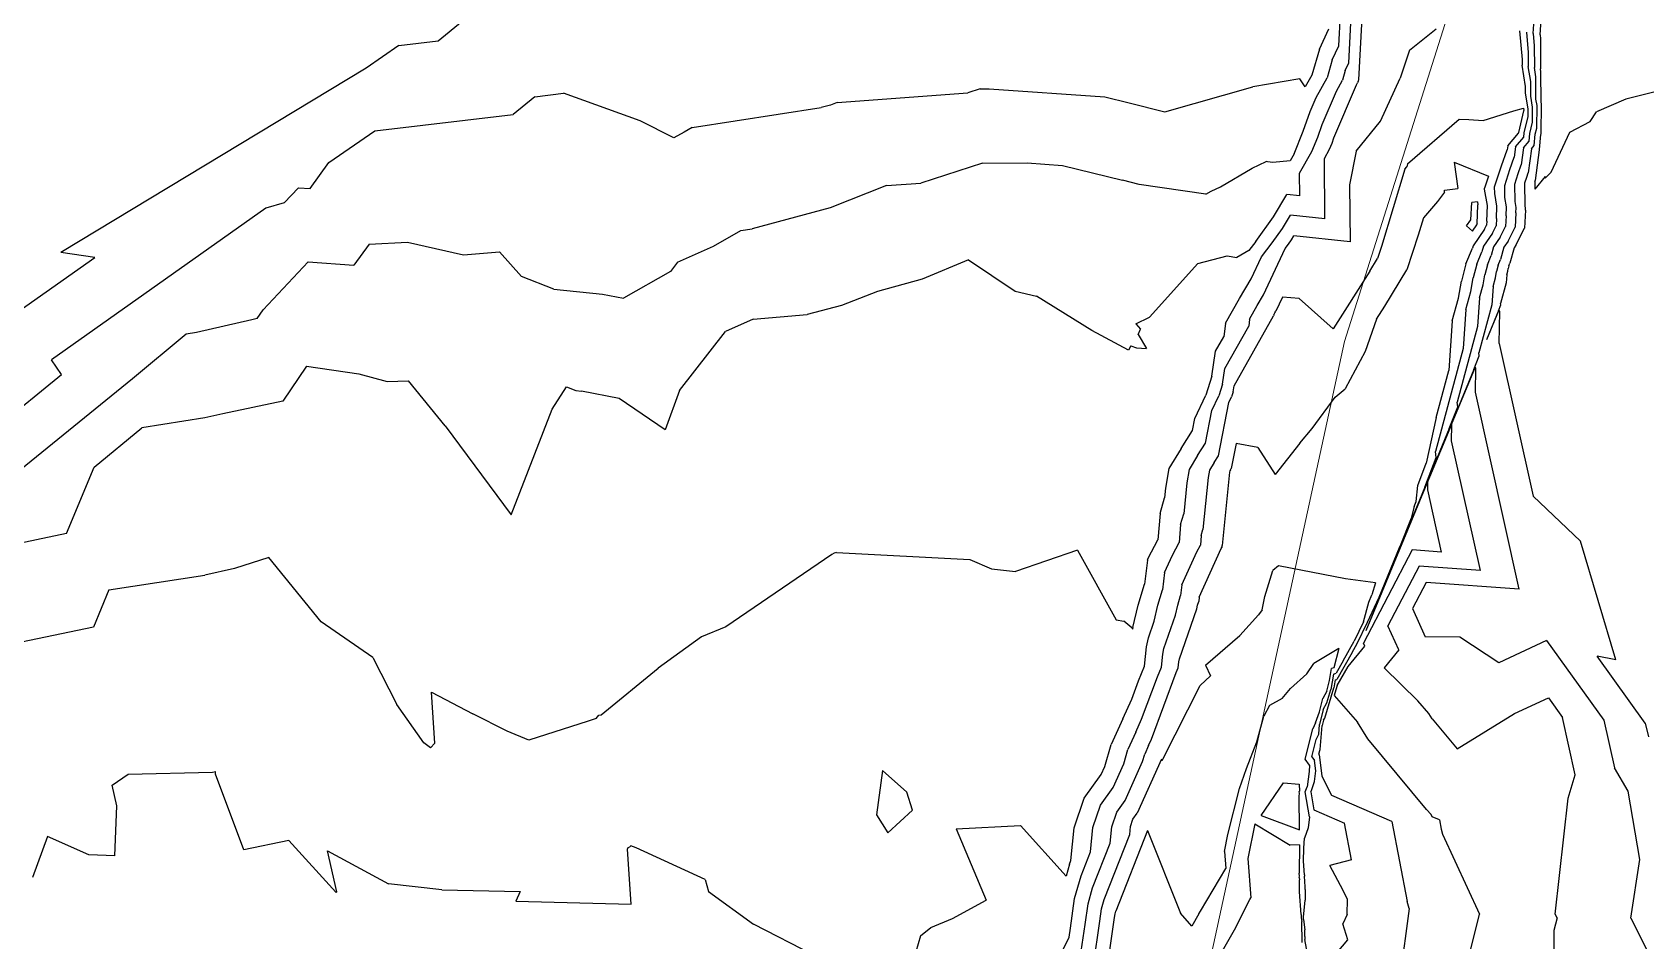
# Model space of a CAD drawing. Header units: metres. Extents: x -1120501 to 1198934, y -4928884 to 66998.
# Drawn here: x -1260.2 to -1042.2, y 238.2 to 361.1 of the extents above; entities that cross this region are included whole.
import ezdxf

# ---------------------------------------------------------------- set-up
doc = ezdxf.new("R2010")
doc.units = ezdxf.units.M
doc.layers.add('CL', color=5, linetype='Continuous')
doc.layers.add('SURF2CONTOURS', color=7, linetype='Continuous', lineweight=0)

msp = doc.modelspace()

# ---------------------------------------------------------------- linework, layer by layer
at = {"color": 7, "lineweight": 0}
msp.add_circle((-684.64, 190.5), 66807.04, dxfattribs=at)
at = {"layer": 'CL', "linetype": 'Continuous', "lineweight": 0}
msp.add_lwpolyline([(-1067.58, 367.8), (-1082.93, 319.26), (-1104.11, 221.68), (-1108.39, 149.1), (-1119.85, 75.24), (-1093.53, -4.65), (-914.22, -147.32), (-825.87, -265.54), (-744.42, -314.86), (-442.72, -367.63), (-277.08, -412.37), (-43.5, -540.29), (86.31, -636.55), (247.28, -699.7), (413.51, -706.37), (555.05, -769.61), (597.29, -868.97), (635.37, -929.41), (778.63, -1023.65), (803.38, -1108.38), (824.32, -1155.97), (872.87, -1163.59)], dxfattribs=at)
at = {"layer": 'SURF2CONTOURS', "color": 4, "linetype": 'Continuous', "lineweight": -3}
for p, q in [((-1205.37, 359.89, 267), (-1199.38, 364.82, 267)), ((-1080.98, 354.64, 265), (-1080.46, 364.68, 265)), ((-1056.49, 360.7, 266), (-1056.27, 364.1, 266)), ((-1083.68, 359.25, 266), (-1083.46, 363.48, 266)), ((-1210.68, 359.27, 267), (-1205.37, 359.89, 267)), ((-1058.33, 361.07, 265), (-1058.11, 358.31, 265)), ((-1056.49, 360.7, 266), (-1056.45, 360.18, 266)), ((-1056.45, 360.18, 266), (-1056.43, 356.12, 266)), ((-1210.68, 359.27, 267), (-1215.12, 356.19, 267)), ((-1084.56, 357.34, 266), (-1083.68, 359.25, 266)), ((-1058.11, 358.31, 265), (-1058.1, 356.44, 265)), ((-1215.12, 356.19, 267), (-1256.37, 331.29, 267)), ((-1084.56, 357.34, 266), (-1085.27, 354.92, 266)), ((-1057.75, 354.39, 265), (-1058.1, 356.44, 265)), ((-1056.37, 355.73, 266), (-1056.43, 356.12, 266)), ((-1056.34, 351.6, 266), (-1056.37, 355.73, 266)), ((-1086.74, 352.26, 266), (-1085.27, 354.92, 266)), ((-1084.34, 346.8, 265), (-1081.28, 353.96, 265)), ((-1081.28, 353.96, 265), (-1081.14, 354.22, 265)), ((-1081.07, 354.45, 265), (-1081.14, 354.22, 265)), ((-1081.07, 354.45, 265), (-1080.98, 354.64, 265)), ((-1057.74, 352.43, 265), (-1057.75, 354.39, 265)), ((-1087.55, 350.36, 266), (-1086.74, 352.26, 266)), ((-1057.5, 350.94, 265), (-1057.74, 352.43, 265)), ((-1056.36, 347.32, 266), (-1056.31, 351.39, 266)), ((-1056.31, 351.39, 266), (-1056.34, 351.6, 266)), ((-1044.91, 352.04, 266), (-1048.88, 350.32, 266)), ((-1040.2, 353.18, 266), (-1044.91, 352.04, 266)), ((-1088.48, 347.68, 266), (-1087.55, 350.36, 266)), ((-1074.39, 343.28, 264), (-1067.43, 349.3, 264)), ((-1067.43, 349.3, 264), (-1066.1, 349.28, 264)), ((-1066.1, 349.28, 264), (-1064.19, 349.12, 264)), ((-1064.19, 349.12, 264), (-1060.03, 350.43, 264)), ((-1060.03, 350.43, 264), (-1058.75, 350.82, 264)), ((-1059.38, 347.53, 264), (-1058.69, 350.46, 264)), ((-1058.75, 350.82, 264), (-1058.69, 350.49, 264)), ((-1058.69, 350.46, 264), (-1058.69, 350.49, 264)), ((-1057.88, 347.37, 265), (-1057.53, 348.89, 265)), ((-1057.53, 348.89, 265), (-1057.5, 350.94, 265)), ((-1052.45, 347.55, 266), (-1049.73, 349.02, 266)), ((-1049.73, 349.02, 266), (-1048.88, 350.32, 266)), ((-1089.72, 344.61, 266), (-1088.48, 347.68, 266)), ((-1084.59, 346.07, 265), (-1084.34, 346.8, 265)), ((-1060.86, 345.73, 264), (-1059.39, 347.42, 264)), ((-1059.39, 347.42, 264), (-1059.38, 347.53, 264)), ((-1057.97, 346.32, 265), (-1057.88, 347.37, 265)), ((-1056.56, 345.22, 266), (-1056.39, 347.22, 266)), ((-1056.39, 347.22, 266), (-1056.36, 347.32, 266)), ((-1054.99, 342.14, 266), (-1052.45, 347.55, 266)), ((-1089.72, 344.61, 266), (-1090.25, 343.69, 266)), ((-1085.64, 344.01, 265), (-1084.93, 345.24, 265)), ((-1084.93, 345.24, 265), (-1084.59, 346.07, 265)), ((-1061.69, 343, 264), (-1060.93, 345.19, 264)), ((-1060.86, 345.73, 264), (-1060.93, 345.19, 264)), ((-1058.73, 345.45, 265), (-1059.04, 343.12, 265)), ((-1058.73, 345.45, 265), (-1057.97, 346.32, 265)), ((-1056.6, 345.18, 266), (-1057.14, 341.04, 266)), ((-1056.6, 345.18, 266), (-1056.56, 345.22, 266)), ((-1131.84, 343.36, 266), (-1140.14, 340.67, 266)), ((-1131.84, 343.36, 266), (-1125.79, 343.4, 266)), ((-1125.79, 343.4, 266), (-1121.03, 343.07, 266)), ((-1121.03, 343.07, 266), (-1112.9, 341.07, 266)), ((-1099.69, 340.15, 266), (-1095.41, 342.7, 266)), ((-1095.41, 342.7, 266), (-1093.5, 343.57, 266)), ((-1093.3, 343.56, 266), (-1093.5, 343.57, 266)), ((-1092.6, 343.45, 266), (-1093.3, 343.56, 266)), ((-1090.25, 343.69, 266), (-1092.6, 343.45, 266)), ((-1085.56, 335.85, 265), (-1085.64, 344.01, 265)), ((-1074.76, 342.57, 264), (-1077.93, 332.1, 264)), ((-1074.76, 342.57, 264), (-1074.48, 342.89, 264)), ((-1074.39, 343.28, 264), (-1074.48, 342.89, 264)), ((-1062.63, 340.16, 264), (-1061.69, 343, 264)), ((-1059.43, 341.98, 265), (-1059.04, 343.12, 265)), ((-1144.81, 340.33, 266), (-1152.43, 337.34, 266)), ((-1144.81, 340.33, 266), (-1140.14, 340.67, 266)), ((-1110.68, 340.5, 266), (-1112.9, 341.07, 266)), ((-1101.63, 339.17, 266), (-1110.68, 340.5, 266)), ((-1100.95, 339.56, 266), (-1099.69, 340.15, 266)), ((-1062.61, 339.28, 264), (-1062.63, 340.16, 264)), ((-1059.91, 340.52, 265), (-1059.43, 341.98, 265)), ((-1059.87, 338.17, 265), (-1059.91, 340.52, 265)), ((-1057.2, 340.88, 266), (-1057.17, 340.97, 266)), ((-1057.2, 340.88, 266), (-1057.18, 339.84, 266)), ((-1055.81, 341.54, 266), (-1057.18, 339.84, 266)), ((-1057.17, 340.97, 266), (-1057.14, 341.04, 266)), ((-1055.82, 341.35, 266), (-1054.99, 342.14, 266)), ((-1055.81, 341.54, 266), (-1055.82, 341.35, 266)), ((-1101.63, 339.17, 266), (-1100.95, 339.56, 266)), ((-1065.83, 335.72, 263), (-1065.72, 338.03, 263)), ((-1064.96, 338.12, 263), (-1065.72, 338.03, 263)), ((-1064.96, 338.12, 263), (-1064.9, 337.74, 263)), ((-1062.32, 337.56, 264), (-1062.61, 339.28, 264)), ((-1059.74, 337.39, 265), (-1059.87, 338.17, 265)), ((-1152.43, 337.34, 266), (-1162.96, 334.49, 266)), ((-1091.28, 334.55, 265), (-1090.23, 336.35, 265)), ((-1085.56, 335.85, 265), (-1090.23, 336.35, 265)), ((-1065.01, 335.16, 263), (-1064.9, 337.74, 263)), ((-1062.39, 335.89, 264), (-1062.44, 334.88, 264)), ((-1062.39, 335.89, 264), (-1062.32, 337.56, 264)), ((-1059.77, 336.63, 265), (-1059.87, 334.69, 265)), ((-1059.77, 336.63, 265), (-1059.74, 337.39, 265)), ((-1168.18, 332.16, 266), (-1164.48, 334.26, 266)), ((-1164.48, 334.26, 266), (-1162.96, 334.49, 266)), ((-1092.71, 332.58, 265), (-1091.28, 334.55, 265)), ((-1066.42, 334.91, 263), (-1065.83, 335.72, 263)), ((-1065.62, 334.18, 263), (-1066.42, 334.91, 263)), ((-1065.62, 334.18, 263), (-1065.05, 335.01, 263)), ((-1065.05, 335.01, 263), (-1065.02, 335.08, 263)), ((-1065.01, 335.16, 263), (-1065.02, 335.08, 263)), ((-1062.93, 333.91, 264), (-1064.15, 332.12, 264)), ((-1062.93, 333.91, 264), (-1062.44, 334.88, 264)), ((-1060.81, 332.81, 265), (-1059.87, 334.69, 265)), ((-1214.72, 332.42, 266), (-1216.78, 329.56, 266)), ((-1214.72, 332.42, 266), (-1209.53, 332.69, 266)), ((-1209.53, 332.69, 266), (-1201.96, 330.99, 266)), ((-1201.96, 330.99, 266), (-1197.09, 331.38, 266)), ((-1194.14, 328.06, 266), (-1197.09, 331.38, 266)), ((-1173.04, 329.97, 266), (-1168.18, 332.16, 266)), ((-1094.15, 330.69, 265), (-1092.71, 332.58, 265)), ((-1077.93, 332.1, 264), (-1078.45, 330.46, 264)), ((-1064.15, 332.12, 264), (-1064.36, 331.38, 264)), ((-1061.37, 331.99, 265), (-1061.83, 330.36, 265)), ((-1060.81, 332.81, 265), (-1061.37, 331.99, 265)), ((-1281.66, 309.46, 267), (-1251.79, 330.63, 267)), ((-1251.79, 330.63, 267), (-1256.37, 331.29, 267)), ((-1229.03, 323.53, 266), (-1222.94, 330.02, 266)), ((-1222.94, 330.02, 266), (-1216.78, 329.56, 266)), ((-1173.04, 329.97, 266), (-1174.01, 328.73, 266)), ((-1095.52, 327.74, 265), (-1094.15, 330.69, 265)), ((-1079.49, 328.77, 264), (-1078.45, 330.46, 264)), ((-1065.05, 329.69, 264), (-1065.54, 327.85, 264)), ((-1065.05, 329.69, 264), (-1064.36, 331.38, 264)), ((-1062.15, 329.56, 265), (-1062.38, 328.7, 265)), ((-1062.15, 329.56, 265), (-1061.83, 330.36, 265)), ((-1189.75, 326.32, 266), (-1194.14, 328.06, 266)), ((-1174.01, 328.73, 266), (-1180.34, 325.1, 266)), ((-1097.12, 325.08, 265), (-1095.52, 327.74, 265)), ((-1079.49, 328.77, 264), (-1084.46, 320.97, 264)), ((-1065.84, 326.02, 264), (-1065.54, 327.85, 264)), ((-1062.84, 326.71, 265), (-1062.52, 327.84, 265)), ((-1062.52, 327.84, 265), (-1062.38, 328.7, 265)), ((-1189.75, 326.32, 266), (-1183.16, 325.66, 266)), ((-1183.16, 325.66, 266), (-1180.34, 325.1, 266)), ((-1098.98, 321.72, 265), (-1097.12, 325.08, 265)), ((-1091.31, 325.25, 264), (-1092.19, 323.37, 264)), ((-1089.02, 325.08, 264), (-1091.31, 325.25, 264)), ((-1089.02, 325.08, 264), (-1084.46, 320.97, 264)), ((-1066.52, 323.6, 264), (-1065.84, 326.02, 264)), ((-1062.84, 326.71, 265), (-1063.01, 324.23, 265)), ((-1229.82, 322.35, 266), (-1229.03, 323.53, 266)), ((-1097.84, 313.28, 264), (-1092.49, 322.72, 264)), ((-1092.47, 322.87, 264), (-1092.49, 322.72, 264)), ((-1092.47, 322.87, 264), (-1092.32, 323.15, 264)), ((-1092.32, 323.15, 264), (-1092.19, 323.37, 264)), ((-1066.52, 323.6, 264), (-1066.89, 318.31, 264)), ((-1063.01, 324.23, 265), (-1064.75, 317.7, 265)), ((-1230.54, 322.2, 266), (-1238.03, 320.45, 266)), ((-1229.82, 322.35, 266), (-1230.54, 322.2, 266)), ((-1098.98, 321.72, 265), (-1099.21, 319.9, 265)), ((-1239.42, 320.24, 266), (-1246.68, 314.2, 266)), ((-1238.03, 320.45, 266), (-1239.42, 320.24, 266)), ((-1100.33, 317.93, 265), (-1099.21, 319.9, 265)), ((-1066.89, 318.31, 264), (-1070.61, 304.36, 264)), ((-1100.83, 314.56, 265), (-1100.33, 317.93, 265)), ((-1065.44, 315.45, 265), (-1064.71, 317.32, 265)), ((-1064.71, 317.32, 265), (-1064.75, 317.7, 265)), ((-1246.68, 314.2, 266), (-1261.82, 301.88, 266)), ((-1100.83, 314.56, 265), (-1101.65, 311.99, 265)), ((-1065.26, 315.79, 265), (-1069.17, 306.35, 265)), ((-1065.44, 315.45, 265), (-1069.17, 306.35, 265)), ((-1065.17, 315.63, 265), (-1065.26, 315.79, 265)), ((-1065.23, 312.4, 265), (-1065.17, 315.63, 265)), ((-1103.12, 308.84, 265), (-1101.65, 311.99, 265)), ((-1098.54, 311.01, 264), (-1098.17, 311.79, 264)), ((-1097.97, 312.44, 264), (-1098.17, 311.79, 264)), ((-1097.97, 312.44, 264), (-1097.84, 313.28, 264)), ((-1059.32, 285.76, 265), (-1065.23, 312.4, 265)), ((-1099.96, 303.79, 264), (-1098.54, 311.01, 264)), ((-1103.44, 307.23, 265), (-1103.12, 308.84, 265)), ((-1104.98, 304.78, 265), (-1103.44, 307.23, 265)), ((-1104.98, 304.78, 265), (-1106.63, 302.06, 265)), ((-1100.54, 302.87, 264), (-1099.96, 303.79, 264)), ((-1072.08, 299.56, 264), (-1070.51, 303.56, 264)), ((-1070.51, 303.56, 264), (-1070.61, 304.36, 264)), ((-1106.63, 302.06, 265), (-1107.1, 299.42, 265)), ((-1101.33, 300.86, 264), (-1102.05, 293.83, 264)), ((-1101.16, 301.85, 264), (-1101.33, 300.86, 264)), ((-1100.54, 302.87, 264), (-1101.16, 301.85, 264)), ((-1107.1, 299.42, 265), (-1107.24, 298.11, 265)), ((-1071.68, 300.29, 264), (-1080.05, 280.12, 264)), ((-1072.08, 299.56, 264), (-1080.05, 280.12, 264)), ((-1071.65, 300.24, 264), (-1071.68, 300.29, 264)), ((-1071.67, 299.21, 264), (-1071.65, 300.24, 264)), ((-1069.8, 290.78, 264), (-1071.67, 299.21, 264)), ((-1107.84, 295.98, 265), (-1107.24, 298.11, 265)), ((-1107.84, 295.98, 265), (-1108.15, 292.43, 265)), ((-1109.43, 289.95, 265), (-1108.15, 292.43, 265)), ((-1102.27, 293.04, 264), (-1102.38, 291.73, 264)), ((-1102.27, 293.04, 264), (-1102.05, 293.83, 264)), ((-1228.27, 290.04, 265), (-1232.88, 288.56, 265)), ((-1221.19, 281.36, 265), (-1228.27, 290.04, 265)), ((-1152.18, 290.46, 265), (-1166.5, 280.68, 265)), ((-1151.87, 290.63, 265), (-1152.18, 290.46, 265)), ((-1151.58, 290.74, 265), (-1151.87, 290.63, 265)), ((-1151.58, 290.74, 265), (-1133.53, 289.77, 265)), ((-1118.98, 291.05, 265), (-1127.36, 288.17, 265)), ((-1118.98, 291.05, 265), (-1113.77, 281.6, 265)), ((-1104.88, 286.34, 264), (-1102.86, 290.82, 264)), ((-1102.86, 290.82, 264), (-1102.38, 291.73, 264)), ((-1073.78, 291.07, 264), (-1080.37, 278.48, 264)), ((-1069.8, 290.78, 264), (-1073.78, 291.07, 264)), ((-1232.88, 288.56, 265), (-1236.89, 287.68, 265)), ((-1133.53, 289.77, 265), (-1130.62, 288.51, 265)), ((-1130.62, 288.51, 265), (-1127.36, 288.17, 265)), ((-1109.55, 289.69, 265), (-1109.94, 286.44, 265)), ((-1109.55, 289.69, 265), (-1109.43, 289.95, 265)), ((-1093.66, 284.78, 263), (-1092.62, 288.28, 263)), ((-1091.82, 288.91, 263), (-1092.62, 288.28, 263)), ((-1082.8, 287.15, 263), (-1091.82, 288.91, 263)), ((-1249.88, 285.67, 265), (-1251.97, 280.62, 265)), ((-1249.88, 285.67, 265), (-1236.89, 287.68, 265)), ((-1110.8, 283.59, 265), (-1109.94, 286.44, 265)), ((-1104.88, 286.34, 264), (-1105.06, 284.89, 264)), ((-1078.74, 286.61, 263), (-1082.8, 287.15, 263)), ((-1078.74, 286.61, 263), (-1079.23, 285.01, 263)), ((-1071.88, 286.66, 265), (-1073.73, 283.15, 265)), ((-1059.32, 285.76, 265), (-1071.88, 286.66, 265)), ((-1111.51, 280.6, 265), (-1110.8, 283.59, 265)), ((-1105.76, 282.27, 264), (-1105.45, 283.61, 264)), ((-1105.45, 283.61, 264), (-1105.06, 284.89, 264)), ((-1094.05, 282.95, 263), (-1093.66, 284.78, 263)), ((-1080.35, 281.37, 263), (-1079.61, 284.02, 263)), ((-1079.61, 284.02, 263), (-1079.23, 285.01, 263)), ((-1214.21, 276.51, 265), (-1221.19, 281.36, 265)), ((-1113.77, 281.6, 265), (-1112.72, 281.42, 265)), ((-1111.63, 280.52, 265), (-1112.72, 281.42, 265)), ((-1107.31, 277.76, 264), (-1105.76, 282.27, 264)), ((-1094.52, 282.29, 263), (-1097.08, 279.49, 263)), ((-1094.05, 282.95, 263), (-1094.52, 282.29, 263)), ((-1080.35, 281.37, 263), (-1081.63, 278.75, 263)), ((-1073.73, 283.15, 265), (-1072.01, 279.33, 265)), ((-1251.97, 280.62, 265), (-1271.23, 276.64, 265)), ((-1169.8, 279.34, 265), (-1175.67, 275.08, 265)), ((-1166.5, 280.68, 265), (-1169.8, 279.34, 265)), ((-1111.63, 280.52, 265), (-1111.56, 280.37, 265)), ((-1111.52, 280.58, 265), (-1111.56, 280.37, 265)), ((-1111.52, 280.58, 265), (-1111.51, 280.6, 265)), ((-1101.69, 275.47, 263), (-1097.08, 279.49, 263)), ((-1067.32, 279.28, 265), (-1072.01, 279.33, 265)), ((-1062.06, 275.82, 265), (-1067.32, 279.28, 265)), ((-1107.65, 275.24, 264), (-1107.48, 276.96, 264)), ((-1107.48, 276.96, 264), (-1107.31, 277.76, 264)), ((-1083.08, 276.07, 263), (-1081.63, 278.75, 263)), ((-1082.43, 275.29, 264), (-1080.17, 278.05, 264)), ((-1080.17, 278.05, 264), (-1080.37, 278.48, 264)), ((-1055.61, 278.82, 265), (-1062.06, 275.82, 265)), ((-1055.61, 278.82, 265), (-1047.87, 268.04, 265)), ((-1214.21, 276.51, 265), (-1210.98, 270.15, 265)), ((-1183.36, 268.76, 265), (-1175.67, 275.08, 265)), ((-1108.19, 273.93, 264), (-1107.65, 275.24, 264)), ((-1101.69, 275.47, 263), (-1101.03, 274.04, 263)), ((-1083.08, 276.07, 263), (-1084.05, 274.4, 263)), ((-1083.89, 272.75, 264), (-1082.43, 275.29, 264)), ((-1110.33, 268.18, 264), (-1108.19, 273.93, 264)), ((-1107.47, 262.8, 263), (-1102.42, 272.72, 263)), ((-1102.42, 272.72, 263), (-1101.03, 274.04, 263)), ((-1084.4, 274.26, 263), (-1084.75, 272.22, 263)), ((-1084.4, 274.26, 263), (-1084.05, 274.4, 263)), ((-1083.93, 272.61, 264), (-1084.3, 271.4, 264)), ((-1083.91, 272.74, 264), (-1083.93, 272.61, 264)), ((-1083.91, 272.74, 264), (-1083.89, 272.75, 264)), ((-1205.84, 264.95, 265), (-1206.27, 271.82, 265)), ((-1206.27, 271.82, 265), (-1200.7, 268.9, 265)), ((-1085.81, 269.51, 263), (-1085.31, 270.38, 263)), ((-1085.31, 270.38, 263), (-1084.75, 272.22, 263)), ((-1084.3, 271.4, 264), (-1081.15, 267.8, 264)), ((-1207.33, 265, 265), (-1210.98, 270.15, 265)), ((-1196.08, 266.57, 265), (-1200.7, 268.9, 265)), ((-1184.05, 268.29, 265), (-1185.13, 267.91, 265)), ((-1184.05, 268.29, 265), (-1183.68, 268.72, 265)), ((-1183.68, 268.72, 265), (-1183.36, 268.76, 265)), ((-1111.11, 266.42, 264), (-1110.33, 268.18, 264)), ((-1085.81, 269.51, 263), (-1086.28, 267.47, 263)), ((-1193.13, 265.33, 265), (-1196.08, 266.57, 265)), ((-1185.13, 267.91, 265), (-1193.13, 265.33, 265)), ((-1111.11, 266.42, 264), (-1112.17, 264.1, 264)), ((-1086.73, 265.42, 263), (-1086.39, 266.16, 263)), ((-1086.39, 266.16, 263), (-1086.28, 267.47, 263)), ((-1079.74, 265.54, 264), (-1081.15, 267.8, 264)), ((-1047.87, 268.04, 265), (-1046.44, 261.6, 265)), ((-1206.4, 264.33, 265), (-1207.33, 265, 265)), ((-1206.4, 264.33, 265), (-1205.84, 264.95, 265)), ((-1112.75, 262.14, 264), (-1112.17, 264.1, 264)), ((-1087.31, 263.11, 263), (-1086.73, 265.42, 263)), ((-1071.84, 255.99, 264), (-1079.74, 265.54, 264)), ((-1114.18, 258.96, 264), (-1112.75, 262.14, 264)), ((-1107.66, 262.77, 263), (-1110.94, 255.46, 263)), ((-1107.66, 262.77, 263), (-1107.54, 262.61, 263)), ((-1107.54, 262.61, 263), (-1107.47, 262.8, 263)), ((-1087.31, 263.11, 263), (-1086.95, 262.6, 263)), ((-1086.78, 261.22, 263), (-1086.95, 262.6, 263)), ((-1094.17, 255.14, 262), (-1091.16, 259.57, 262)), ((-1091.16, 259.57, 262), (-1089.05, 259.39, 262)), ((-1087.38, 258.56, 263), (-1086.97, 259.76, 263)), ((-1086.97, 259.76, 263), (-1086.78, 261.22, 263)), ((-1044.59, 258.44, 265), (-1046.44, 261.6, 265)), ((-1115.9, 256.55, 264), (-1114.18, 258.96, 264)), ((-1089.05, 259.39, 262), (-1089, 258.45, 262)), ((-1089, 258.45, 262), (-1089.03, 258.39, 262)), ((-1088.98, 258.12, 262), (-1089.03, 258.39, 262)), ((-1089.02, 257.77, 262), (-1088.98, 258.12, 262)), ((-1088.99, 253.23, 262), (-1089.02, 257.77, 262)), ((-1087.47, 258.36, 263), (-1087.38, 258.56, 263)), ((-1087.47, 258.36, 263), (-1087.04, 255.91, 263)), ((-1043, 249.22, 265), (-1044.59, 258.44, 265)), ((-1116.91, 253.56, 264), (-1115.9, 256.55, 264)), ((-1111.5, 254.68, 263), (-1110.94, 255.46, 263)), ((-1094.17, 255.14, 262), (-1088.99, 253.23, 262)), ((-1087.04, 255.91, 263), (-1082.9, 254.11, 263)), ((-1071.21, 255.31, 264), (-1071.84, 255.99, 264)), ((-1071.06, 255, 264), (-1071.21, 255.31, 264)), ((-1117.24, 250.25, 264), (-1116.91, 253.56, 264)), ((-1111.94, 252.61, 263), (-1111.83, 253.69, 263)), ((-1111.83, 253.69, 263), (-1111.5, 254.68, 263)), ((-1095.05, 254.04, 262), (-1095.97, 249.33, 262)), ((-1095.05, 254.04, 262), (-1090.25, 251.13, 262)), ((-1081.95, 249.18, 263), (-1082.9, 254.11, 263)), ((-1070.1, 254.59, 264), (-1071.06, 255, 264)), ((-1070.1, 254.59, 264), (-1069.86, 253.31, 264)), ((-1069.86, 253.31, 264), (-1069.68, 252.62, 264)), ((-1115.38, 243.82, 263), (-1111.94, 252.61, 263)), ((-1088.98, 251.19, 262), (-1090.25, 251.13, 262)), ((-1088.98, 251.19, 262), (-1089.04, 247.37, 262)), ((-1069.68, 252.62, 264), (-1064.66, 241.84, 264)), ((-1118.52, 246.99, 264), (-1117.24, 250.25, 264)), ((-1095.97, 249.33, 262), (-1095.55, 244.05, 262)), ((-1081.95, 249.18, 263), (-1084.89, 248.38, 263)), ((-1044.22, 241.26, 265), (-1043, 249.22, 265)), ((-1119.38, 243.93, 264), (-1118.52, 246.99, 264)), ((-1089.01, 246.94, 262), (-1089.04, 247.37, 262)), ((-1089.02, 246.8, 262), (-1089.01, 246.94, 262)), ((-1089.02, 246.8, 262), (-1088.98, 246.48, 262)), ((-1088.98, 244.84, 262), (-1088.98, 246.48, 262)), ((-1083.44, 245.68, 263), (-1084.89, 248.38, 263)), ((-1088.78, 241.76, 262), (-1088.98, 244.84, 262)), ((-1082.49, 243.87, 263), (-1083.44, 245.68, 263)), ((-1119.95, 239.95, 264), (-1119.38, 243.93, 264)), ((-1115.97, 240.88, 263), (-1115.74, 242.55, 263)), ((-1115.74, 242.55, 263), (-1115.38, 243.82, 263)), ((-1097.78, 239.7, 262), (-1095.69, 243.81, 262)), ((-1095.69, 243.81, 262), (-1095.55, 244.05, 262)), ((-1082.56, 241.77, 263), (-1082.49, 243.87, 263)), ((-1120.13, 238.7, 264), (-1119.95, 239.95, 264)), ((-1116.84, 234.91, 263), (-1115.97, 240.88, 263)), ((-1088.78, 241.76, 262), (-1088.75, 241.31, 262)), ((-1088.75, 241.31, 262), (-1088.69, 240.84, 262)), ((-1088.64, 238.01, 262), (-1088.69, 240.84, 262)), ((-1082.56, 241.77, 263), (-1083.12, 240.5, 263)), ((-1082.47, 238.34, 263), (-1083.12, 240.5, 263)), ((-1066.02, 236.38, 264), (-1064.66, 241.84, 264)), ((-1044.22, 241.26, 265), (-1040.01, 232.89, 265)), ((-1121.69, 235.48, 264), (-1120.13, 238.7, 264)), ((-1101.91, 232.49, 262), (-1097.78, 239.7, 262)), ((-1086.74, 233.28, 263), (-1082.47, 238.34, 263))]:
    msp.add_line(p, q, dxfattribs=at)
at = {"layer": 'SURF2CONTOURS', "color": 2, "linetype": 'Continuous', "lineweight": -3}
for p, q in [((-1082.33, 356.94, 265.5), (-1081.96, 364.08, 265.5)), ((-1057.41, 360.88, 265.5), (-1057.25, 363.41, 265.5)), ((-1086.31, 358.78, 266.5), (-1085.03, 361.55, 266.5)), ((-1074.11, 358.63, 264.5), (-1070.53, 361.55, 264.5)), ((-1059.25, 361.25, 264.5), (-1058.93, 357.37, 264.5)), ((-1057.41, 360.88, 265.5), (-1057.28, 359.24, 265.5)), ((-1086.31, 358.78, 266.5), (-1087.34, 355.27, 266.5)), ((-1074.11, 358.63, 264.5), (-1075.38, 354.86, 264.5)), ((-1057.28, 359.24, 265.5), (-1057.26, 356.28, 265.5)), ((-1082.82, 355.89, 265.5), (-1083.2, 354.57, 265.5)), ((-1082.82, 355.89, 265.5), (-1082.33, 356.94, 265.5)), ((-1058.93, 357.37, 264.5), (-1058.93, 356.6, 264.5)), ((-1058.45, 353.72, 264.5), (-1058.93, 356.6, 264.5)), ((-1057.06, 355.06, 265.5), (-1057.26, 356.28, 265.5)), ((-1132.13, 353.41, 266.5), (-1133.8, 352.87, 266.5)), ((-1132.13, 353.41, 266.5), (-1130.91, 353.42, 266.5)), ((-1130.91, 353.42, 266.5), (-1115.3, 352.33, 266.5)), ((-1107.18, 350.29, 266.5), (-1095.3, 353.69, 266.5)), ((-1088.93, 354.75, 266.5), (-1095.3, 353.69, 266.5)), ((-1088.21, 353.69, 266.5), (-1088.93, 354.75, 266.5)), ((-1087.34, 355.27, 266.5), (-1088.21, 353.69, 266.5)), ((-1084.01, 353.11, 265.5), (-1083.2, 354.57, 265.5)), ((-1078.05, 349.05, 264.5), (-1075.38, 354.86, 264.5)), ((-1058.44, 352.84, 264.5), (-1058.45, 353.72, 264.5)), ((-1057.04, 352.01, 265.5), (-1057.06, 355.06, 265.5)), ((-1192.32, 352.35, 266.5), (-1195.23, 349.95, 266.5)), ((-1192.32, 352.35, 266.5), (-1188.45, 352.84, 266.5)), ((-1178.09, 349.1, 266.5), (-1188.45, 352.84, 266.5)), ((-1152.38, 351.21, 266.5), (-1153.65, 350.87, 266.5)), ((-1151.45, 351.57, 266.5), (-1152.38, 351.21, 266.5)), ((-1151.45, 351.57, 266.5), (-1133.8, 352.87, 266.5)), ((-1115.3, 352.33, 266.5), (-1112, 351.52, 266.5)), ((-1112, 351.52, 266.5), (-1107.18, 350.29, 266.5)), ((-1085.94, 348.58, 265.5), (-1084.01, 353.11, 265.5)), ((-1058.1, 350.71, 264.5), (-1058.44, 352.84, 264.5)), ((-1056.9, 351.16, 265.5), (-1057.04, 352.01, 265.5)), ((-1056.94, 348.11, 265.5), (-1056.9, 351.16, 265.5)), ((-1213.94, 347.75, 266.5), (-1195.23, 349.95, 266.5)), ((-1173.53, 346.8, 266.5), (-1178.09, 349.1, 266.5)), ((-1171.04, 348.2, 266.5), (-1153.65, 350.87, 266.5)), ((-1081.33, 344.97, 264.5), (-1078.05, 349.05, 264.5)), ((-1058.63, 347.45, 264.5), (-1058.11, 349.68, 264.5)), ((-1058.11, 349.68, 264.5), (-1058.1, 350.71, 264.5)), ((-1220.16, 343.44, 266.5), (-1213.94, 347.75, 266.5)), ((-1172.14, 347.57, 266.5), (-1173.53, 346.8, 266.5)), ((-1171.04, 348.2, 266.5), (-1172.14, 347.57, 266.5)), ((-1087.33, 344.93, 265.5), (-1086.53, 346.87, 265.5)), ((-1086.53, 346.87, 265.5), (-1085.94, 348.58, 265.5)), ((-1059.79, 345.59, 264.5), (-1058.68, 346.87, 264.5)), ((-1058.68, 346.87, 264.5), (-1058.63, 347.45, 264.5)), ((-1057.27, 345.77, 265.5), (-1057.13, 347.3, 265.5)), ((-1057.13, 347.3, 265.5), (-1056.94, 348.11, 265.5)), ((-1088.99, 342.03, 265.5), (-1087.33, 344.93, 265.5)), ((-1081.33, 344.97, 264.5), (-1082.23, 340.42, 264.5)), ((-1059.79, 345.59, 264.5), (-1059.98, 344.16, 264.5)), ((-1057.66, 345.31, 265.5), (-1058.09, 342.08, 265.5)), ((-1057.66, 345.31, 265.5), (-1057.27, 345.77, 265.5)), ((-1222.69, 339.92, 266.5), (-1220.16, 343.44, 266.5)), ((-1068.11, 343.51, 263.5), (-1067.61, 339.92, 263.5)), ((-1068.11, 343.51, 263.5), (-1063.44, 341.62, 263.5)), ((-1061.27, 340.34, 264.5), (-1060.56, 342.49, 264.5)), ((-1060.56, 342.49, 264.5), (-1059.98, 344.16, 264.5)), ((-1088.96, 338.96, 265.5), (-1088.99, 342.03, 265.5)), ((-1082.23, 340.42, 264.5), (-1082.16, 332.74, 264.5)), ((-1063.44, 341.62, 263.5), (-1063.98, 339.97, 263.5)), ((-1061.24, 338.73, 264.5), (-1061.27, 340.34, 264.5)), ((-1058.56, 340.7, 265.5), (-1058.3, 341.48, 265.5)), ((-1058.5, 337.61, 265.5), (-1058.56, 340.7, 265.5)), ((-1058.3, 341.48, 265.5), (-1058.09, 342.08, 265.5)), ((-1226.18, 337.98, 266.5), (-1228.69, 337.3, 266.5)), ((-1224.25, 340.04, 266.5), (-1226.18, 337.98, 266.5)), ((-1224.25, 340.04, 266.5), (-1222.69, 339.92, 266.5)), ((-1092.49, 336.09, 265.5), (-1090.72, 339.15, 265.5)), ((-1088.96, 338.96, 265.5), (-1090.72, 339.15, 265.5)), ((-1070.36, 338.16, 263.5), (-1072.26, 335.99, 263.5)), ((-1069.41, 339.45, 263.5), (-1070.36, 338.16, 263.5)), ((-1069.41, 339.45, 263.5), (-1069.4, 339.71, 263.5)), ((-1069.4, 339.71, 263.5), (-1067.61, 339.92, 263.5)), ((-1063.98, 339.84, 263.5), (-1063.98, 339.97, 263.5)), ((-1063.61, 337.65, 263.5), (-1063.98, 339.84, 263.5)), ((-1061.03, 337.47, 264.5), (-1061.24, 338.73, 264.5)), ((-1228.69, 337.3, 266.5), (-1257.62, 316.78, 266.5)), ((-1094.91, 332.76, 265.5), (-1092.49, 336.09, 265.5)), ((-1072.26, 335.99, 263.5), (-1072.96, 333.65, 263.5)), ((-1063.7, 335.53, 263.5), (-1063.61, 337.65, 263.5)), ((-1061.08, 336.26, 264.5), (-1061.16, 334.78, 264.5)), ((-1061.08, 336.26, 264.5), (-1061.03, 337.47, 264.5)), ((-1058.46, 336.99, 265.5), (-1058.59, 334.59, 265.5)), ((-1058.45, 337.3, 265.5), (-1058.5, 337.61, 265.5)), ((-1058.46, 336.99, 265.5), (-1058.45, 337.3, 265.5)), ((-1072.96, 333.65, 263.5), (-1074.47, 328.92, 263.5)), ((-1063.99, 334.46, 263.5), (-1065.54, 332.18, 263.5)), ((-1063.99, 334.46, 263.5), (-1063.73, 334.98, 263.5)), ((-1063.7, 335.53, 263.5), (-1063.73, 334.98, 263.5)), ((-1061.87, 333.36, 264.5), (-1061.16, 334.78, 264.5)), ((-1059.75, 332.26, 265.5), (-1058.59, 334.59, 265.5)), ((-1095.83, 331.56, 265.5), (-1097.47, 330.63, 265.5)), ((-1094.91, 332.76, 265.5), (-1095.83, 331.56, 265.5)), ((-1093.86, 325.55, 264.5), (-1090.94, 331.82, 264.5)), ((-1090.94, 331.82, 264.5), (-1090.5, 332.4, 264.5)), ((-1090.5, 332.4, 264.5), (-1090.07, 333, 264.5)), ((-1090.07, 333, 264.5), (-1089.75, 333.55, 264.5)), ((-1082.16, 332.74, 264.5), (-1089.75, 333.55, 264.5)), ((-1066.5, 329.76, 263.5), (-1065.62, 331.89, 263.5)), ((-1065.54, 332.18, 263.5), (-1065.62, 331.89, 263.5)), ((-1062.76, 332.05, 264.5), (-1063.09, 330.87, 264.5)), ((-1061.87, 333.36, 264.5), (-1062.76, 332.05, 264.5)), ((-1059.97, 331.92, 265.5), (-1060.56, 329.84, 265.5)), ((-1059.75, 332.26, 265.5), (-1059.97, 331.92, 265.5)), ((-1133.73, 330.3, 265.5), (-1139.99, 327.67, 265.5)), ((-1133.73, 330.3, 265.5), (-1127.41, 326.05, 265.5)), ((-1109.26, 322.52, 265.5), (-1102.72, 329.78, 265.5)), ((-1102.72, 329.78, 265.5), (-1098.76, 330.82, 265.5)), ((-1098.76, 330.82, 265.5), (-1097.47, 330.63, 265.5)), ((-1066.5, 329.76, 263.5), (-1067.12, 327.43, 263.5)), ((-1063.6, 329.63, 264.5), (-1063.96, 328.28, 264.5)), ((-1063.6, 329.63, 264.5), (-1063.09, 330.87, 264.5)), ((-1060.7, 329.5, 265.5), (-1060.8, 329.13, 265.5)), ((-1060.7, 329.5, 265.5), (-1060.56, 329.84, 265.5)), ((-1139.99, 327.67, 265.5), (-1146.04, 326.02, 265.5)), ((-1077.48, 324.05, 263.5), (-1074.47, 328.92, 263.5)), ((-1067.5, 325.1, 263.5), (-1067.12, 327.43, 263.5)), ((-1064.18, 326.93, 264.5), (-1063.96, 328.28, 264.5)), ((-1061.07, 327.19, 265.5), (-1061.83, 324.37, 265.5)), ((-1061, 328.27, 265.5), (-1061.07, 327.19, 265.5)), ((-1061, 328.27, 265.5), (-1060.86, 328.76, 265.5)), ((-1060.86, 328.76, 265.5), (-1060.8, 329.13, 265.5)), ((-1146.04, 326.02, 265.5), (-1150.89, 324.13, 265.5)), ((-1127.41, 326.05, 265.5), (-1124.52, 325.37, 265.5)), ((-1117.04, 320.72, 265.5), (-1124.52, 325.37, 265.5)), ((-1094.72, 324.11, 264.5), (-1093.86, 325.55, 264.5)), ((-1068.36, 322.05, 263.5), (-1067.5, 325.1, 263.5)), ((-1064.68, 325.16, 264.5), (-1064.95, 321.27, 264.5)), ((-1064.68, 325.16, 264.5), (-1064.18, 326.93, 264.5)), ((-1162.84, 322.29, 265.5), (-1155.53, 322.89, 265.5)), ((-1150.89, 324.13, 265.5), (-1155.53, 322.89, 265.5)), ((-1095.73, 322.29, 264.5), (-1094.72, 324.11, 264.5)), ((-1078.6, 322.29, 263.5), (-1077.48, 324.05, 263.5)), ((-1062.04, 323.54, 265.5), (-1063.74, 319.46, 265.5)), ((-1062.12, 323.4, 265.5), (-1063.74, 319.46, 265.5)), ((-1062.12, 323.4, 265.5), (-1061.81, 324.21, 265.5)), ((-1061.93, 323.33, 265.5), (-1062.04, 323.54, 265.5)), ((-1062.01, 318.99, 265.5), (-1061.93, 323.33, 265.5)), ((-1061.81, 324.21, 265.5), (-1061.83, 324.37, 265.5)), ((-1172.77, 312.62, 265.5), (-1166.56, 320.62, 265.5)), ((-1162.84, 322.29, 265.5), (-1166.56, 320.62, 265.5)), ((-1112.09, 318.1, 265.5), (-1117.04, 320.72, 265.5)), ((-1111.1, 321.65, 265.5), (-1109.26, 322.52, 265.5)), ((-1111.1, 321.65, 265.5), (-1110.47, 320.93, 265.5)), ((-1110.78, 320.18, 265.5), (-1110.47, 320.93, 265.5)), ((-1099.09, 315.6, 264.5), (-1095.85, 321.31, 264.5)), ((-1095.73, 322.29, 264.5), (-1095.85, 321.31, 264.5)), ((-1078.6, 322.29, 263.5), (-1080.13, 317.91, 263.5)), ((-1068.36, 322.05, 263.5), (-1068.83, 315.34, 263.5)), ((-1064.95, 321.27, 264.5), (-1067.68, 311.03, 264.5)), ((-1111.78, 318.66, 265.5), (-1112.09, 318.1, 265.5)), ((-1111.78, 318.66, 265.5), (-1111.04, 318.39, 265.5)), ((-1111.04, 318.39, 265.5), (-1109.66, 318.3, 265.5)), ((-1110.78, 320.18, 265.5), (-1109.66, 318.3, 265.5)), ((-1062.01, 318.99, 265.5), (-1057.42, 298.32, 265.5)), ((-1256.26, 314.81, 266.5), (-1257.62, 316.78, 266.5)), ((-1080.13, 317.91, 263.5), (-1082.83, 312.87, 263.5)), ((-1275.34, 299.29, 266.5), (-1256.26, 314.81, 266.5)), ((-1223.16, 315.93, 265.5), (-1226.36, 311.19, 265.5)), ((-1223.16, 315.93, 265.5), (-1216.09, 314.89, 265.5)), ((-1216.09, 314.89, 265.5), (-1212.27, 313.83, 265.5)), ((-1212.27, 313.83, 265.5), (-1209.4, 313.95, 265.5)), ((-1204.43, 307.87, 265.5), (-1209.4, 313.95, 265.5)), ((-1099.4, 313.5, 264.5), (-1099.09, 315.6, 264.5)), ((-1070.53, 308.98, 263.5), (-1068.83, 315.34, 263.5)), ((-1189.97, 310.12, 265.5), (-1188.02, 313.12, 265.5)), ((-1188.02, 313.12, 265.5), (-1186.77, 312.62, 265.5)), ((-1186.77, 312.62, 265.5), (-1186, 312.55, 265.5)), ((-1180.93, 311.53, 265.5), (-1186, 312.55, 265.5)), ((-1172.77, 312.62, 265.5), (-1174.72, 307.31, 265.5)), ((-1100.83, 309.93, 264.5), (-1099.91, 311.89, 264.5)), ((-1099.4, 313.5, 264.5), (-1099.91, 311.89, 264.5)), ((-1084.17, 311.72, 263.5), (-1082.83, 312.87, 263.5)), ((-1226.36, 311.19, 265.5), (-1234.48, 309.49, 265.5)), ((-1195.5, 295.83, 265.5), (-1189.97, 310.12, 265.5)), ((-1174.72, 307.31, 265.5), (-1180.93, 311.53, 265.5)), ((-1101.7, 305.51, 264.5), (-1100.83, 309.93, 264.5)), ((-1087.3, 307.51, 263.5), (-1084.17, 311.72, 263.5)), ((-1068.76, 307.51, 264.5), (-1067.61, 310.44, 264.5)), ((-1067.61, 310.44, 264.5), (-1067.68, 311.03, 264.5)), ((-1251.86, 302.24, 265.5), (-1245.43, 307.59, 265.5)), ((-1236.9, 308.93, 265.5), (-1245.43, 307.59, 265.5)), ((-1234.48, 309.49, 265.5), (-1236.9, 308.93, 265.5)), ((-1204.43, 307.87, 265.5), (-1195.5, 295.83, 265.5)), ((-1088.94, 305.51, 263.5), (-1087.3, 307.51, 263.5)), ((-1068.47, 308.04, 264.5), (-1074.61, 293.24, 264.5)), ((-1068.76, 307.51, 264.5), (-1074.61, 293.24, 264.5)), ((-1070.53, 308.98, 263.5), (-1071.87, 302.8, 263.5)), ((-1068.41, 307.94, 264.5), (-1068.47, 308.04, 264.5)), ((-1068.45, 305.81, 264.5), (-1068.41, 307.94, 264.5)), ((-1102.76, 303.83, 264.5), (-1101.7, 305.51, 264.5)), ((-1097.55, 305.46, 263.5), (-1098.22, 302.07, 263.5)), ((-1094.62, 304.9, 263.5), (-1097.55, 305.46, 263.5)), ((-1088.94, 305.51, 263.5), (-1092.29, 301.25, 263.5)), ((-1064.56, 288.27, 264.5), (-1068.45, 305.81, 264.5)), ((-1102.76, 303.83, 264.5), (-1103.9, 301.96, 264.5)), ((-1094.62, 304.9, 263.5), (-1092.29, 301.25, 263.5)), ((-1255.58, 293.28, 265.5), (-1251.86, 302.24, 265.5)), ((-1103.9, 301.96, 264.5), (-1104.22, 300.14, 264.5)), ((-1098.45, 301.58, 263.5), (-1099.45, 291.69, 263.5)), ((-1098.42, 301.75, 263.5), (-1098.45, 301.58, 263.5)), ((-1098.32, 301.92, 263.5), (-1098.42, 301.75, 263.5)), ((-1098.32, 301.92, 263.5), (-1098.22, 302.07, 263.5)), ((-1073, 299.8, 263.5), (-1071.87, 302.8, 263.5)), ((-1104.22, 300.14, 264.5), (-1104.64, 295.97, 264.5)), ((-1073.25, 297.64, 263.5), (-1073, 299.8, 263.5)), ((-1073.48, 296.92, 263.5), (-1073.92, 295.38, 263.5)), ((-1073.48, 296.92, 263.5), (-1073.25, 297.64, 263.5)), ((-1057.42, 298.32, 265.5), (-1051.04, 292.26, 265.5)), ((-1105.06, 294.51, 264.5), (-1105.27, 292.08, 264.5)), ((-1105.06, 294.51, 264.5), (-1104.64, 295.97, 264.5)), ((-1073.92, 295.38, 263.5), (-1075.4, 291.62, 263.5)), ((-1255.58, 293.28, 265.5), (-1263.73, 291.59, 265.5)), ((-1046.23, 276.19, 265.5), (-1051.04, 292.26, 265.5)), ((-1107.22, 288.02, 264.5), (-1106.15, 290.38, 264.5)), ((-1106.15, 290.38, 264.5), (-1105.27, 292.08, 264.5)), ((-1102.55, 284.67, 263.5), (-1099.57, 291.25, 263.5)), ((-1099.57, 291.25, 263.5), (-1099.5, 291.38, 263.5)), ((-1099.49, 291.58, 263.5), (-1099.5, 291.38, 263.5)), ((-1099.49, 291.58, 263.5), (-1099.45, 291.69, 263.5)), ((-1078.25, 284.67, 263.5), (-1075.4, 291.62, 263.5)), ((-1107.22, 288.02, 264.5), (-1107.5, 285.66, 264.5)), ((-1072.83, 288.87, 264.5), (-1077.05, 280.81, 264.5)), ((-1064.56, 288.27, 264.5), (-1072.83, 288.87, 264.5)), ((-1108.13, 283.6, 264.5), (-1107.5, 285.66, 264.5)), ((-1108.64, 281.43, 264.5), (-1108.13, 283.6, 264.5)), ((-1102.89, 283.11, 263.5), (-1102.77, 283.62, 263.5)), ((-1102.77, 283.62, 263.5), (-1102.62, 284.11, 263.5)), ((-1102.55, 284.67, 263.5), (-1102.62, 284.11, 263.5)), ((-1079.8, 281.31, 263.5), (-1078.25, 284.67, 263.5)), ((-1109.42, 279.17, 264.5), (-1108.64, 281.43, 264.5)), ((-1105.21, 276.35, 263.5), (-1102.89, 283.11, 263.5)), ((-1081.22, 278.41, 263.5), (-1079.8, 281.31, 263.5)), ((-1109.66, 277.96, 264.5), (-1109.42, 279.17, 264.5)), ((-1075.58, 277.56, 264.5), (-1077.05, 280.81, 264.5)), ((-1109.92, 275.35, 264.5), (-1109.66, 277.96, 264.5)), ((-1083.66, 277.73, 262.5), (-1087.05, 275.72, 262.5)), ((-1083.66, 277.73, 262.5), (-1084.34, 275.14, 262.5)), ((-1081.89, 277.18, 263.5), (-1083.97, 273.57, 263.5)), ((-1081.89, 277.18, 263.5), (-1081.22, 278.41, 263.5)), ((-1075.58, 277.56, 264.5), (-1077.54, 275.14, 264.5)), ((-1110.74, 273.38, 264.5), (-1109.92, 275.35, 264.5)), ((-1105.64, 274.48, 263.5), (-1105.38, 275.12, 263.5)), ((-1105.38, 275.12, 263.5), (-1105.29, 275.96, 263.5)), ((-1105.29, 275.96, 263.5), (-1105.21, 276.35, 263.5)), ((-1088, 274.31, 262.5), (-1087.05, 275.72, 262.5)), ((-1084.92, 273.43, 262.5), (-1084.65, 275.02, 262.5)), ((-1084.34, 275.14, 262.5), (-1084.65, 275.02, 262.5)), ((-1072.99, 270.65, 264.5), (-1077.54, 275.14, 264.5)), ((-1046.23, 276.19, 265.5), (-1048.76, 276.69, 265.5)), ((-1042.27, 267.65, 265.5), (-1048.76, 276.69, 265.5)), ((-1111.67, 270.87, 264.5), (-1110.74, 273.38, 264.5)), ((-1108.99, 265.49, 263.5), (-1105.64, 274.48, 263.5)), ((-1090.23, 272.34, 262.5), (-1088, 274.31, 262.5)), ((-1085.29, 271.98, 262.5), (-1084.92, 273.43, 262.5)), ((-1084.16, 273.5, 263.5), (-1084.34, 272.41, 263.5)), ((-1084.16, 273.5, 263.5), (-1083.97, 273.57, 263.5)), ((-1112.85, 268.22, 264.5), (-1111.67, 270.87, 264.5)), ((-1091.35, 270.99, 262.5), (-1093.04, 270.03, 262.5)), ((-1091.35, 270.99, 262.5), (-1090.23, 272.34, 262.5)), ((-1086.28, 269.16, 262.5), (-1085.85, 271, 262.5)), ((-1085.29, 271.98, 262.5), (-1085.85, 271, 262.5)), ((-1085.59, 268.32, 263.5), (-1084.34, 272.41, 263.5)), ((-1071.52, 268.96, 264.5), (-1072.99, 270.65, 264.5)), ((-1059.94, 268.95, 264.5), (-1055.37, 271.08, 264.5)), ((-1055.37, 271.08, 264.5), (-1053.46, 268.43, 264.5)), ((-1112.85, 268.22, 264.5), (-1114.43, 264.75, 264.5)), ((-1094.76, 265.1, 262.5), (-1093.81, 268.6, 262.5)), ((-1093.04, 270.03, 262.5), (-1093.81, 268.6, 262.5)), ((-1086.83, 267.67, 262.5), (-1086.28, 269.16, 262.5)), ((-1085.76, 268.03, 263.5), (-1085.59, 268.32, 263.5)), ((-1071.06, 268.23, 264.5), (-1071.52, 268.96, 264.5)), ((-1071.06, 268.23, 264.5), (-1067.71, 264.18, 264.5)), ((-1067.71, 264.18, 264.5), (-1059.94, 268.95, 264.5)), ((-1051.74, 260.65, 264.5), (-1053.46, 268.43, 264.5)), ((-1088.23, 262.76, 262.5), (-1087.18, 266.9, 262.5)), ((-1086.83, 267.67, 262.5), (-1087.18, 266.9, 262.5)), ((-1086.21, 264.09, 263.5), (-1085.92, 267.32, 263.5)), ((-1085.76, 268.03, 263.5), (-1085.92, 267.32, 263.5)), ((-1042.27, 267.65, 265.5), (-1041.86, 265.8, 265.5)), ((-1115.31, 261.8, 264.5), (-1114.43, 264.75, 264.5)), ((-1109.38, 264.61, 263.5), (-1109.9, 263.45, 263.5)), ((-1109.38, 264.61, 263.5), (-1108.99, 265.49, 263.5)), ((-1096.14, 261.51, 262.5), (-1094.76, 265.1, 262.5)), ((-1086.4, 263.46, 263.5), (-1086.27, 263.94, 263.5)), ((-1086.27, 263.94, 263.5), (-1086.21, 264.09, 263.5)), ((-1115.8, 260.71, 264.5), (-1115.31, 261.8, 264.5)), ((-1112.56, 257.21, 263.5), (-1110.2, 262.47, 263.5)), ((-1110.2, 262.47, 263.5), (-1109.9, 263.45, 263.5)), ((-1087.66, 261.96, 262.5), (-1088.23, 262.76, 262.5)), ((-1087.66, 261.96, 262.5), (-1087.7, 261.11, 262.5)), ((-1086.4, 263.46, 263.5), (-1086.32, 263.36, 263.5)), ((-1086.32, 263.36, 263.5), (-1085.98, 260.52, 263.5)), ((-1249.41, 259.25, 264.5), (-1247.28, 260.73, 264.5)), ((-1247.28, 260.73, 264.5), (-1235.88, 261.03, 264.5)), ((-1235.88, 261.03, 264.5), (-1235.48, 261.09, 264.5)), ((-1235.45, 260.75, 264.5), (-1235.48, 261.09, 264.5)), ((-1231.66, 250.52, 264.5), (-1235.45, 260.75, 264.5)), ((-1145.32, 261.25, 264.5), (-1146.15, 255.24, 264.5)), ((-1145.32, 261.25, 264.5), (-1142.05, 258.33, 264.5)), ((-1118.1, 257.49, 264.5), (-1115.8, 260.71, 264.5)), ((-1097.09, 258.82, 262.5), (-1096.14, 261.51, 262.5)), ((-1087.7, 261.11, 262.5), (-1087.97, 259.05, 262.5)), ((-1085.98, 260.52, 263.5), (-1085.92, 260.45, 263.5)), ((-1084.62, 257.88, 263.5), (-1085.92, 260.45, 263.5)), ((-1052.68, 257.51, 264.5), (-1051.74, 260.65, 264.5)), ((-1248.78, 256.47, 264.5), (-1249.41, 259.25, 264.5)), ((-1141.3, 255.87, 264.5), (-1142.05, 258.33, 264.5)), ((-1119.44, 253.49, 264.5), (-1118.1, 257.49, 264.5)), ((-1098.66, 252.61, 262.5), (-1097.09, 258.82, 262.5)), ((-1088.25, 258.38, 262.5), (-1088.04, 258.82, 262.5)), ((-1087.65, 254.97, 262.5), (-1088.25, 258.38, 262.5)), ((-1088.04, 258.82, 262.5), (-1087.97, 259.05, 262.5)), ((-1076.5, 254.35, 263.5), (-1084.62, 257.88, 263.5)), ((-1054.44, 241.83, 264.5), (-1052.68, 257.51, 264.5)), ((-1249.08, 249.73, 264.5), (-1248.78, 256.47, 264.5)), ((-1146.15, 255.24, 264.5), (-1144.6, 252.83, 264.5)), ((-1141.3, 255.87, 264.5), (-1144.6, 252.83, 264.5)), ((-1114.37, 253.62, 263.5), (-1113.7, 255.61, 263.5)), ((-1113.7, 255.61, 263.5), (-1112.56, 257.21, 263.5)), ((-1135.37, 253.37, 264.5), (-1126.71, 253.81, 264.5)), ((-1135.37, 253.37, 264.5), (-1131.32, 243.72, 264.5)), ((-1126.71, 253.81, 264.5), (-1120.54, 246.98, 264.5)), ((-1119.89, 249.07, 264.5), (-1119.44, 253.49, 264.5)), ((-1114.59, 251.43, 263.5), (-1114.37, 253.62, 263.5)), ((-1109.55, 253.12, 262.5), (-1113.8, 242.24, 262.5)), ((-1109.55, 253.12, 262.5), (-1105.06, 241.97, 262.5)), ((-1087.81, 253.49, 262.5), (-1088.3, 252.1, 262.5)), ((-1087.65, 254.97, 262.5), (-1087.81, 253.49, 262.5)), ((-1076.5, 254.35, 263.5), (-1074.43, 243.55, 263.5)), ((-1258.19, 252.31, 264.5), (-1260.21, 246.77, 264.5)), ((-1252.58, 249.84, 264.5), (-1258.19, 252.31, 264.5)), ((-1225.55, 251.8, 264.5), (-1231.66, 250.52, 264.5)), ((-1219.23, 244.8, 264.5), (-1225.55, 251.8, 264.5)), ((-1179.82, 250.63, 264.5), (-1179.69, 250.85, 264.5)), ((-1179.69, 250.85, 264.5), (-1179.49, 250.91, 264.5)), ((-1179.36, 251.07, 264.5), (-1179.49, 250.91, 264.5)), ((-1178.64, 250.77, 264.5), (-1179.36, 251.07, 264.5)), ((-1169.31, 246.51, 264.5), (-1178.64, 250.77, 264.5)), ((-1116.95, 245.4, 263.5), (-1114.59, 251.43, 263.5)), ((-1099.11, 250.3, 262.5), (-1098.66, 252.61, 262.5)), ((-1088.44, 248.98, 262.5), (-1088.41, 250.75, 262.5)), ((-1088.41, 250.75, 262.5), (-1088.3, 252.1, 262.5)), ((-1249.08, 249.73, 264.5), (-1252.58, 249.84, 264.5)), ((-1219.09, 244.82, 264.5), (-1220.34, 250.38, 264.5)), ((-1220.34, 250.38, 264.5), (-1212.09, 245.9, 264.5)), ((-1179.29, 243.18, 264.5), (-1179.82, 250.63, 264.5)), ((-1120.09, 248.57, 264.5), (-1120.54, 246.98, 264.5)), ((-1120.09, 248.57, 264.5), (-1119.89, 249.07, 264.5)), ((-1099.11, 250.3, 262.5), (-1098.93, 248.01, 262.5)), ((-1088.33, 247.14, 262.5), (-1088.44, 248.98, 262.5)), ((-1169.31, 246.51, 264.5), (-1168.87, 244.87, 264.5)), ((-1102.38, 242.24, 262.5), (-1098.93, 248.01, 262.5)), ((-1088.33, 247.14, 262.5), (-1088.34, 246.94, 262.5)), ((-1088.25, 245.51, 262.5), (-1088.34, 246.94, 262.5)), ((-1219.15, 244.76, 264.5), (-1219.23, 244.8, 264.5)), ((-1219.15, 244.76, 264.5), (-1219.09, 244.82, 264.5)), ((-1204.88, 245.13, 264.5), (-1212.09, 245.9, 264.5)), ((-1204.88, 245.13, 264.5), (-1194.29, 244.87, 264.5)), ((-1194.29, 244.87, 264.5), (-1194.9, 243.56, 264.5)), ((-1168.87, 244.87, 264.5), (-1162.76, 240.48, 264.5)), ((-1117.56, 243.24, 263.5), (-1116.95, 245.4, 263.5)), ((-1088.21, 245.16, 262.5), (-1088.25, 245.51, 262.5)), ((-1088.21, 245.16, 262.5), (-1088.21, 243.71, 262.5)), ((-1194.9, 243.56, 264.5), (-1179.29, 243.18, 264.5)), ((-1135.89, 241.23, 264.5), (-1131.32, 243.72, 264.5)), ((-1117.96, 240.41, 263.5), (-1117.56, 243.24, 263.5)), ((-1113.91, 241.85, 262.5), (-1113.8, 242.24, 262.5)), ((-1102.58, 241.85, 262.5), (-1102.38, 242.24, 262.5)), ((-1088.47, 241.41, 262.5), (-1088.21, 243.71, 262.5)), ((-1074.19, 242.6, 263.5), (-1075.66, 231.49, 263.5)), ((-1074.19, 242.6, 263.5), (-1074.43, 243.55, 263.5)), ((-1154.55, 236.23, 264.5), (-1162.76, 240.48, 264.5)), ((-1140.22, 238.9, 264.5), (-1138.8, 240.02, 264.5)), ((-1138.8, 240.02, 264.5), (-1135.89, 241.23, 264.5)), ((-1118.49, 236.81, 263.5), (-1117.96, 240.41, 263.5)), ((-1115.2, 233.02, 262.5), (-1113.99, 241.35, 262.5)), ((-1113.99, 241.35, 262.5), (-1113.91, 241.85, 262.5)), ((-1103.53, 240.19, 262.5), (-1105.06, 241.97, 262.5)), ((-1102.58, 241.85, 262.5), (-1103.53, 240.19, 262.5)), ((-1088.45, 241.12, 262.5), (-1088.47, 241.41, 262.5)), ((-1088.45, 241.12, 262.5), (-1088.27, 239.69, 262.5)), ((-1054.2, 241.32, 264.5), (-1054.63, 239.62, 264.5)), ((-1054.2, 241.32, 264.5), (-1054.44, 241.83, 264.5)), ((-1140.22, 238.9, 264.5), (-1143.28, 228.29, 264.5)), ((-1088.26, 238.81, 262.5), (-1088.29, 238.4, 262.5)), ((-1087.82, 235.98, 262.5), (-1088.29, 238.4, 262.5)), ((-1088.26, 238.81, 262.5), (-1088.27, 239.69, 262.5)), ((-1054.63, 239.62, 264.5), (-1054.68, 229.93, 264.5))]:
    msp.add_line(p, q, dxfattribs=at)

doc.saveas('drawing.dxf')
